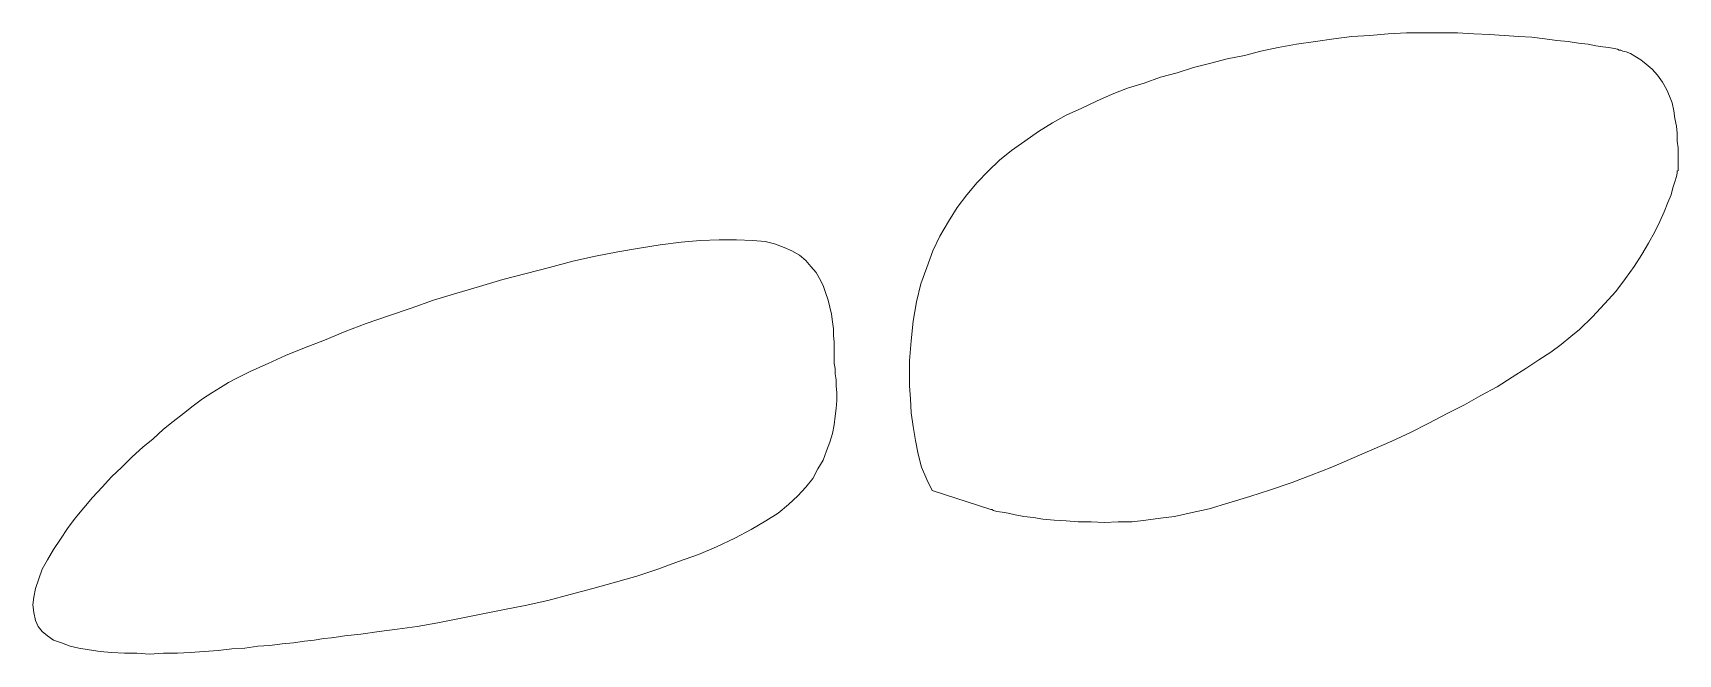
# Model space of a CAD drawing. Header units: millimetres. Extents: x -108 to 108, y -75 to 75.
# Drawn here: x 62.68 to 88.39, y 39.83 to 49.54 of the extents above; entities that cross this region are included whole.
import ezdxf

# ---------------------------------------------------------------- set-up
doc = ezdxf.new("R2010")
doc.units = ezdxf.units.MM
doc.header["$MEASUREMENT"] = 0
doc.layers.add('Layer 1', color=7, linetype='Continuous')

msp = doc.modelspace()

# ---------------------------------------------------------------- linework, layer by layer
at = {"layer": 'Layer 1', "lineweight": 9}
for points, knots in [([(76.7359, 42.3875), (76.7359, 42.3875), (76.6538, 42.5633), (76.6538, 42.5633), (76.6538, 42.5633), (76.6538, 42.5633), (76.5717, 42.7528), (76.5717, 42.7528), (76.5717, 42.7528), (76.5717, 42.7528), (76.5183, 42.9557), (76.5183, 42.9557), (76.5183, 42.9557), (76.5183, 42.9557), (76.4782, 43.1719), (76.4782, 43.1719), (76.4782, 43.1719), (76.4782, 43.1719), (76.4381, 43.3883), (76.4381, 43.3883), (76.4381, 43.3883), (76.4381, 43.3883), (76.4095, 43.6048), (76.4095, 43.6048), (76.4095, 43.6048), (76.4095, 43.6048), (76.3961, 43.8212), (76.3961, 43.8212), (76.3961, 43.8212), (76.3961, 43.8212), (76.3828, 44.0241), (76.3828, 44.0241), (76.3828, 44.0241), (76.3828, 44.0241), (76.3828, 44.2269), (76.3828, 44.2269), (76.3828, 44.2269), (76.3828, 44.2269), (76.3828, 44.4163), (76.3828, 44.4163), (76.3828, 44.4163), (76.3828, 44.4163), (76.3828, 44.4163), (76.3828, 44.4163), (76.3828, 44.4163), (76.3828, 44.4163), (76.3828, 44.4163), (76.3828, 44.4163), (76.3828, 44.4163), (76.3828, 44.4163), (76.4095, 44.7274), (76.4095, 44.7274), (76.4095, 44.7274), (76.4095, 44.7274), (76.4381, 45.0385), (76.4381, 45.0385), (76.4381, 45.0385), (76.4381, 45.0385), (76.4916, 45.336), (76.4916, 45.336), (76.4916, 45.336), (76.4916, 45.336), (76.5584, 45.62), (76.5584, 45.62), (76.5584, 45.62), (76.5584, 45.62), (76.6538, 45.8771), (76.6538, 45.8771), (76.6538, 45.8771), (76.6538, 45.8771), (76.7492, 46.134), (76.7492, 46.134), (76.7492, 46.134), (76.7492, 46.134), (76.8561, 46.3639), (76.8561, 46.3639), (76.8561, 46.3639), (76.8561, 46.3639), (76.9916, 46.5939), (76.9916, 46.5939), (76.9916, 46.5939), (76.9916, 46.5939), (77.1271, 46.8102), (77.1271, 46.8102), (77.1271, 46.8102), (77.1271, 46.8102), (77.276, 47.013), (77.276, 47.013), (77.276, 47.013), (77.276, 47.013), (77.4382, 47.2026), (77.4382, 47.2026), (77.4382, 47.2026), (77.4382, 47.2026), (77.6138, 47.3783), (77.6138, 47.3783), (77.6138, 47.3783), (77.6138, 47.3783), (77.7894, 47.5541), (77.7894, 47.5541), (77.7894, 47.5541), (77.7894, 47.5541), (77.9783, 47.703), (77.9783, 47.703), (77.9783, 47.703), (77.9783, 47.703), (78.1825, 47.8516), (78.1825, 47.8516), (78.1825, 47.8516), (78.1825, 47.8516), (78.3982, 48.0005), (78.3982, 48.0005), (78.3982, 48.0005), (78.3982, 48.0005), (78.6158, 48.1356), (78.6158, 48.1356), (78.6158, 48.1356), (78.6158, 48.1356), (78.8314, 48.2574), (78.8314, 48.2574), (78.8314, 48.2574), (78.8314, 48.2574), (79.0757, 48.3656), (79.0757, 48.3656), (79.0757, 48.3656), (79.0757, 48.3656), (79.3047, 48.4738), (79.3047, 48.4738), (79.3047, 48.4738), (79.3047, 48.4738), (79.549, 48.582), (79.549, 48.582), (79.549, 48.582), (79.549, 48.582), (79.7914, 48.6767), (79.7914, 48.6767), (79.7914, 48.6767), (79.7914, 48.6767), (80.0491, 48.7578), (80.0491, 48.7578), (80.0491, 48.7578), (80.0491, 48.7578), (80.3048, 48.8525), (80.3048, 48.8525), (80.3048, 48.8525), (80.3048, 48.8525), (80.5625, 48.9202), (80.5625, 48.9202), (80.5625, 48.9202), (80.5625, 48.9202), (80.8201, 49.0013), (80.8201, 49.0013), (80.8201, 49.0013), (80.8201, 49.0013), (81.0892, 49.0689), (81.0892, 49.0689), (81.0892, 49.0689), (81.0892, 49.0689), (81.3469, 49.1365), (81.3469, 49.1365), (81.3469, 49.1365), (81.3469, 49.1365), (81.6179, 49.1907), (81.6179, 49.1907), (81.6179, 49.1907), (81.6179, 49.1907), (81.8736, 49.2582), (81.8736, 49.2582), (81.8736, 49.2582), (81.8736, 49.2582), (82.1446, 49.3124), (82.1446, 49.3124), (82.1446, 49.3124), (82.1446, 49.3124), (82.1446, 49.3124), (82.1446, 49.3124), (82.1446, 49.3124), (82.1446, 49.3124), (82.1446, 49.3124), (82.1446, 49.3124), (82.1446, 49.3124), (82.1446, 49.3124), (82.429, 49.3665), (82.429, 49.3665), (82.429, 49.3665), (82.429, 49.3665), (82.7268, 49.4071), (82.7268, 49.4071), (82.7268, 49.4071), (82.7268, 49.4071), (83.0111, 49.4476), (83.0111, 49.4476), (83.0111, 49.4476), (83.0111, 49.4476), (83.2955, 49.4882), (83.2955, 49.4882), (83.2955, 49.4882), (83.2955, 49.4882), (83.578, 49.5018), (83.578, 49.5018), (83.578, 49.5018), (83.578, 49.5018), (83.8623, 49.5289), (83.8623, 49.5289), (83.8623, 49.5289), (83.8623, 49.5289), (84.1467, 49.5422), (84.1467, 49.5422), (84.1467, 49.5422), (84.1467, 49.5422), (84.4177, 49.5422), (84.4177, 49.5422), (84.4177, 49.5422), (84.4177, 49.5422), (84.6868, 49.5422), (84.6868, 49.5422), (84.6868, 49.5422), (84.6868, 49.5422), (84.9445, 49.5422), (84.9445, 49.5422), (84.9445, 49.5422), (84.9445, 49.5422), (85.2021, 49.5289), (85.2021, 49.5289), (85.2021, 49.5289), (85.2021, 49.5289), (85.4445, 49.5153), (85.4445, 49.5153), (85.4445, 49.5153), (85.4445, 49.5153), (85.6754, 49.5018), (85.6754, 49.5018), (85.6754, 49.5018), (85.6754, 49.5018), (85.9045, 49.4882), (85.9045, 49.4882), (85.9045, 49.4882), (85.9045, 49.4882), (86.1087, 49.4747), (86.1087, 49.4747), (86.1087, 49.4747), (86.1087, 49.4747), (86.311, 49.4476), (86.311, 49.4476), (86.311, 49.4476), (86.311, 49.4476), (86.4999, 49.4207), (86.4999, 49.4207), (86.4999, 49.4207), (86.4999, 49.4207), (86.6755, 49.4071), (86.6755, 49.4071), (86.6755, 49.4071), (86.6755, 49.4071), (86.8377, 49.38), (86.8377, 49.38), (86.8377, 49.38), (86.8377, 49.38), (86.9866, 49.3665), (86.9866, 49.3665), (86.9866, 49.3665), (86.9866, 49.3665), (87.1088, 49.3394), (87.1088, 49.3394), (87.1088, 49.3394), (87.1088, 49.3394), (87.2175, 49.326), (87.2175, 49.326), (87.2175, 49.326), (87.2175, 49.326), (87.3111, 49.3124), (87.3111, 49.3124), (87.3111, 49.3124), (87.3111, 49.3124), (87.3931, 49.2989), (87.3931, 49.2989), (87.3931, 49.2989), (87.3931, 49.2989), (87.4466, 49.2853), (87.4466, 49.2853), (87.4466, 49.2853), (87.4466, 49.2853), (87.4733, 49.2718), (87.4733, 49.2718), (87.4733, 49.2718), (87.4733, 49.2718), (87.4866, 49.2718), (87.4866, 49.2718), (87.4866, 49.2718), (87.4866, 49.2718), (87.4866, 49.2718), (87.4866, 49.2718), (87.4866, 49.2718), (87.4866, 49.2718), (87.4866, 49.2718), (87.4866, 49.2718), (87.4866, 49.2718), (87.4866, 49.2718), (87.5, 49.2718), (87.5, 49.2718), (87.5, 49.2718), (87.5, 49.2718), (87.5286, 49.2582), (87.5286, 49.2582), (87.5286, 49.2582), (87.5286, 49.2582), (87.5821, 49.2447), (87.5821, 49.2447), (87.5821, 49.2447), (87.5821, 49.2447), (87.6489, 49.2178), (87.6489, 49.2178), (87.6489, 49.2178), (87.6489, 49.2178), (87.7176, 49.1771), (87.7176, 49.1771), (87.7176, 49.1771), (87.7176, 49.1771), (87.8111, 49.1231), (87.8111, 49.1231), (87.8111, 49.1231), (87.8111, 49.1231), (87.8932, 49.0554), (87.8932, 49.0554), (87.8932, 49.0554), (87.8932, 49.0554), (87.9886, 48.9742), (87.9886, 48.9742), (87.9886, 48.9742), (87.9886, 48.9742), (88.0688, 48.8796), (88.0688, 48.8796), (88.0688, 48.8796), (88.0688, 48.8796), (88.1508, 48.7714), (88.1508, 48.7714), (88.1508, 48.7714), (88.1508, 48.7714), (88.2176, 48.6496), (88.2176, 48.6496), (88.2176, 48.6496), (88.2176, 48.6496), (88.2176, 48.6496), (88.2176, 48.6496), (88.2176, 48.6496), (88.2176, 48.6496), (88.2577, 48.5549), (88.2577, 48.5549), (88.2577, 48.5549), (88.2577, 48.5549), (88.2997, 48.4467), (88.2997, 48.4467), (88.2997, 48.4467), (88.2997, 48.4467), (88.3264, 48.325), (88.3264, 48.325), (88.3264, 48.325), (88.3264, 48.325), (88.3398, 48.2034), (88.3398, 48.2034), (88.3398, 48.2034), (88.3398, 48.2034), (88.3665, 48.0816), (88.3665, 48.0816), (88.3665, 48.0816), (88.3665, 48.0816), (88.3798, 47.9734), (88.3798, 47.9734), (88.3798, 47.9734), (88.3798, 47.9734), (88.3798, 47.8516), (88.3798, 47.8516), (88.3798, 47.8516), (88.3798, 47.8516), (88.3932, 47.7434), (88.3932, 47.7434), (88.3932, 47.7434), (88.3932, 47.7434), (88.3932, 47.6488), (88.3932, 47.6488), (88.3932, 47.6488), (88.3932, 47.6488), (88.3932, 47.5677), (88.3932, 47.5677), (88.3932, 47.5677), (88.3932, 47.5677), (88.3932, 47.4865), (88.3932, 47.4865), (88.3932, 47.4865), (88.3932, 47.4865), (88.3932, 47.4323), (88.3932, 47.4323), (88.3932, 47.4323), (88.3932, 47.4323), (88.3932, 47.4054), (88.3932, 47.4054), (88.3932, 47.4054), (88.3932, 47.4054), (88.3932, 47.3919), (88.3932, 47.3919), (88.3932, 47.3919), (88.3932, 47.3919), (88.3932, 47.3919), (88.3932, 47.3919), (88.3932, 47.3919), (88.3932, 47.3919), (88.3932, 47.3919), (88.3932, 47.3919), (88.3932, 47.3919), (88.3932, 47.3919), (88.3798, 47.3783), (88.3798, 47.3783), (88.3798, 47.3783), (88.3798, 47.3783), (88.3798, 47.3512), (88.3798, 47.3512), (88.3798, 47.3512), (88.3798, 47.3512), (88.3665, 47.2972), (88.3665, 47.2972), (88.3665, 47.2972), (88.3665, 47.2972), (88.3398, 47.2159), (88.3398, 47.2159), (88.3398, 47.2159), (88.3398, 47.2159), (88.313, 47.1212), (88.313, 47.1212), (88.313, 47.1212), (88.313, 47.1212), (88.2844, 47.013), (88.2844, 47.013), (88.2844, 47.013), (88.2844, 47.013), (88.231, 46.8915), (88.231, 46.8915), (88.231, 46.8915), (88.231, 46.8915), (88.1775, 46.7426), (88.1775, 46.7426), (88.1775, 46.7426), (88.1775, 46.7426), (88.1088, 46.5939), (88.1088, 46.5939), (88.1088, 46.5939), (88.1088, 46.5939), (88.0287, 46.4315), (88.0287, 46.4315), (88.0287, 46.4315), (88.0287, 46.4315), (87.9332, 46.2557), (87.9332, 46.2557), (87.9332, 46.2557), (87.9332, 46.2557), (87.8264, 46.0799), (87.8264, 46.0799), (87.8264, 46.0799), (87.8264, 46.0799), (87.7042, 45.8906), (87.7042, 45.8906), (87.7042, 45.8906), (87.7042, 45.8906), (87.5687, 45.7011), (87.5687, 45.7011), (87.5687, 45.7011), (87.5687, 45.7011), (87.4198, 45.4982), (87.4198, 45.4982), (87.4198, 45.4982), (87.4198, 45.4982), (87.2443, 45.3089), (87.2443, 45.3089), (87.2443, 45.3089), (87.2443, 45.3089), (87.0553, 45.106), (87.0553, 45.106), (87.0553, 45.106), (87.0553, 45.106), (86.8511, 44.9031), (86.8511, 44.9031), (86.8511, 44.9031), (86.8511, 44.9031), (86.8511, 44.9031), (86.8511, 44.9031), (86.8511, 44.9031), (86.8511, 44.9031), (86.7156, 44.7949), (86.7156, 44.7949), (86.7156, 44.7949), (86.7156, 44.7949), (86.5667, 44.6734), (86.5667, 44.6734), (86.5667, 44.6734), (86.5667, 44.6734), (86.4045, 44.5516), (86.4045, 44.5516), (86.4045, 44.5516), (86.4045, 44.5516), (86.2156, 44.4298), (86.2156, 44.4298), (86.2156, 44.4298), (86.2156, 44.4298), (86.0133, 44.2945), (86.0133, 44.2945), (86.0133, 44.2945), (86.0133, 44.2945), (85.7976, 44.1594), (85.7976, 44.1594), (85.7976, 44.1594), (85.7976, 44.1594), (85.5667, 44.0105), (85.5667, 44.0105), (85.5667, 44.0105), (85.5667, 44.0105), (85.309, 43.8754), (85.309, 43.8754), (85.309, 43.8754), (85.309, 43.8754), (85.0533, 43.7265), (85.0533, 43.7265), (85.0533, 43.7265), (85.0533, 43.7265), (84.7822, 43.5912), (84.7822, 43.5912), (84.7822, 43.5912), (84.7822, 43.5912), (84.4979, 43.4425), (84.4979, 43.4425), (84.4979, 43.4425), (84.4979, 43.4425), (84.2135, 43.2937), (84.2135, 43.2937), (84.2135, 43.2937), (84.2135, 43.2937), (83.9177, 43.1585), (83.9177, 43.1585), (83.9177, 43.1585), (83.9177, 43.1585), (83.6066, 43.0232), (83.6066, 43.0232), (83.6066, 43.0232), (83.6066, 43.0232), (83.2955, 42.8879), (83.2955, 42.8879), (83.2955, 42.8879), (83.2955, 42.8879), (82.9844, 42.7528), (82.9844, 42.7528), (82.9844, 42.7528), (82.9844, 42.7528), (82.658, 42.631), (82.658, 42.631), (82.658, 42.631), (82.658, 42.631), (82.347, 42.5093), (82.347, 42.5093), (82.347, 42.5093), (82.347, 42.5093), (82.0225, 42.401), (82.0225, 42.401), (82.0225, 42.401), (82.0225, 42.401), (81.6981, 42.2928), (81.6981, 42.2928), (81.6981, 42.2928), (81.6981, 42.2928), (81.3736, 42.1982), (81.3736, 42.1982), (81.3736, 42.1982), (81.3736, 42.1982), (81.0625, 42.1035), (81.0625, 42.1035), (81.0625, 42.1035), (81.0625, 42.1035), (80.7514, 42.0359), (80.7514, 42.0359), (80.7514, 42.0359), (80.7514, 42.0359), (80.7514, 42.0359), (80.7514, 42.0359), (80.7514, 42.0359), (80.7514, 42.0359), (80.7514, 42.0359), (80.7514, 42.0359), (80.7514, 42.0359), (80.7514, 42.0359), (80.5224, 41.9817), (80.5224, 41.9817), (80.5224, 41.9817), (80.5224, 41.9817), (80.3048, 41.9548), (80.3048, 41.9548), (80.3048, 41.9548), (80.3048, 41.9548), (80.0758, 41.9277), (80.0758, 41.9277), (80.0758, 41.9277), (80.0758, 41.9277), (79.8601, 41.9006), (79.8601, 41.9006), (79.8601, 41.9006), (79.8601, 41.9006), (79.6426, 41.9006), (79.6426, 41.9006), (79.6426, 41.9006), (79.6426, 41.9006), (79.4269, 41.8871), (79.4269, 41.8871), (79.4269, 41.8871), (79.4269, 41.8871), (79.2227, 41.9006), (79.2227, 41.9006), (79.2227, 41.9006), (79.2227, 41.9006), (79.0204, 41.9006), (79.0204, 41.9006), (79.0204, 41.9006), (79.0204, 41.9006), (78.8314, 41.9142), (78.8314, 41.9142), (78.8314, 41.9142), (78.8314, 41.9142), (78.6425, 41.9277), (78.6425, 41.9277), (78.6425, 41.9277), (78.6425, 41.9277), (78.4669, 41.9413), (78.4669, 41.9413), (78.4669, 41.9413), (78.4669, 41.9413), (78.318, 41.9682), (78.318, 41.9682), (78.318, 41.9682), (78.318, 41.9682), (78.1692, 41.9817), (78.1692, 41.9817), (78.1692, 41.9817), (78.1692, 41.9817), (78.0337, 42.0088), (78.0337, 42.0088), (78.0337, 42.0088), (78.0337, 42.0088), (77.9249, 42.0359), (77.9249, 42.0359), (77.9249, 42.0359), (77.9249, 42.0359), (77.8314, 42.0495), (77.8314, 42.0495), (77.8314, 42.0495), (77.8314, 42.0495), (77.7493, 42.0629), (77.7493, 42.0629), (77.7493, 42.0629), (77.7493, 42.0629), (77.6958, 42.0764), (77.6958, 42.0764), (77.6958, 42.0764), (77.6958, 42.0764), (77.6672, 42.09), (77.6672, 42.09), (77.6672, 42.09), (77.6672, 42.09), (77.6539, 42.09), (77.6539, 42.09), (77.6539, 42.09), (77.6539, 42.09), (76.7359, 42.3875), (76.7359, 42.3875), (76.7359, 42.3875), (76.7359, 42.3875), (76.7359, 42.3875), (76.7359, 42.3875)], [0, 0, 0, 0, 0.0059172, 0.0059172, 0.0059172, 0.0059172, 0.0118343, 0.0118343, 0.0118343, 0.0118343, 0.0177515, 0.0177515, 0.0177515, 0.0177515, 0.0236686, 0.0236686, 0.0236686, 0.0236686, 0.0295858, 0.0295858, 0.0295858, 0.0295858, 0.035503, 0.035503, 0.035503, 0.035503, 0.0414201, 0.0414201, 0.0414201, 0.0414201, 0.0473373, 0.0473373, 0.0473373, 0.0473373, 0.0532544, 0.0532544, 0.0532544, 0.0532544, 0.0591716, 0.0591716, 0.0591716, 0.0591716, 0.0650888, 0.0650888, 0.0650888, 0.0650888, 0.0710059, 0.0710059, 0.0710059, 0.0710059, 0.0769231, 0.0769231, 0.0769231, 0.0769231, 0.0828402, 0.0828402, 0.0828402, 0.0828402, 0.0887574, 0.0887574, 0.0887574, 0.0887574, 0.0946746, 0.0946746, 0.0946746, 0.0946746, 0.1005917, 0.1005917, 0.1005917, 0.1005917, 0.1065089, 0.1065089, 0.1065089, 0.1065089, 0.112426, 0.112426, 0.112426, 0.112426, 0.1183432, 0.1183432, 0.1183432, 0.1183432, 0.1242604, 0.1242604, 0.1242604, 0.1242604, 0.1301775, 0.1301775, 0.1301775, 0.1301775, 0.1360947, 0.1360947, 0.1360947, 0.1360947, 0.1420118, 0.1420118, 0.1420118, 0.1420118, 0.147929, 0.147929, 0.147929, 0.147929, 0.1538462, 0.1538462, 0.1538462, 0.1538462, 0.1597633, 0.1597633, 0.1597633, 0.1597633, 0.1656805, 0.1656805, 0.1656805, 0.1656805, 0.1715976, 0.1715976, 0.1715976, 0.1715976, 0.1775148, 0.1775148, 0.1775148, 0.1775148, 0.183432, 0.183432, 0.183432, 0.183432, 0.1893491, 0.1893491, 0.1893491, 0.1893491, 0.1952663, 0.1952663, 0.1952663, 0.1952663, 0.2011834, 0.2011834, 0.2011834, 0.2011834, 0.2071006, 0.2071006, 0.2071006, 0.2071006, 0.2130178, 0.2130178, 0.2130178, 0.2130178, 0.2189349, 0.2189349, 0.2189349, 0.2189349, 0.2248521, 0.2248521, 0.2248521, 0.2248521, 0.2307692, 0.2307692, 0.2307692, 0.2307692, 0.2366864, 0.2366864, 0.2366864, 0.2366864, 0.2426036, 0.2426036, 0.2426036, 0.2426036, 0.2485207, 0.2485207, 0.2485207, 0.2485207, 0.2544379, 0.2544379, 0.2544379, 0.2544379, 0.260355, 0.260355, 0.260355, 0.260355, 0.2662722, 0.2662722, 0.2662722, 0.2662722, 0.2721893, 0.2721893, 0.2721893, 0.2721893, 0.2781065, 0.2781065, 0.2781065, 0.2781065, 0.2840237, 0.2840237, 0.2840237, 0.2840237, 0.2899408, 0.2899408, 0.2899408, 0.2899408, 0.295858, 0.295858, 0.295858, 0.295858, 0.3017751, 0.3017751, 0.3017751, 0.3017751, 0.3076923, 0.3076923, 0.3076923, 0.3076923, 0.3136095, 0.3136095, 0.3136095, 0.3136095, 0.3195266, 0.3195266, 0.3195266, 0.3195266, 0.3254438, 0.3254438, 0.3254438, 0.3254438, 0.3313609, 0.3313609, 0.3313609, 0.3313609, 0.3372781, 0.3372781, 0.3372781, 0.3372781, 0.3431953, 0.3431953, 0.3431953, 0.3431953, 0.3491124, 0.3491124, 0.3491124, 0.3491124, 0.3550296, 0.3550296, 0.3550296, 0.3550296, 0.3609467, 0.3609467, 0.3609467, 0.3609467, 0.3668639, 0.3668639, 0.3668639, 0.3668639, 0.3727811, 0.3727811, 0.3727811, 0.3727811, 0.3786982, 0.3786982, 0.3786982, 0.3786982, 0.3846154, 0.3846154, 0.3846154, 0.3846154, 0.3905325, 0.3905325, 0.3905325, 0.3905325, 0.3964497, 0.3964497, 0.3964497, 0.3964497, 0.4023669, 0.4023669, 0.4023669, 0.4023669, 0.408284, 0.408284, 0.408284, 0.408284, 0.4142012, 0.4142012, 0.4142012, 0.4142012, 0.4201183, 0.4201183, 0.4201183, 0.4201183, 0.4260355, 0.4260355, 0.4260355, 0.4260355, 0.4319527, 0.4319527, 0.4319527, 0.4319527, 0.4378698, 0.4378698, 0.4378698, 0.4378698, 0.443787, 0.443787, 0.443787, 0.443787, 0.4497041, 0.4497041, 0.4497041, 0.4497041, 0.4556213, 0.4556213, 0.4556213, 0.4556213, 0.4615385, 0.4615385, 0.4615385, 0.4615385, 0.4674556, 0.4674556, 0.4674556, 0.4674556, 0.4733728, 0.4733728, 0.4733728, 0.4733728, 0.4792899, 0.4792899, 0.4792899, 0.4792899, 0.4852071, 0.4852071, 0.4852071, 0.4852071, 0.4911243, 0.4911243, 0.4911243, 0.4911243, 0.4970414, 0.4970414, 0.4970414, 0.4970414, 0.5029586, 0.5029586, 0.5029586, 0.5029586, 0.5088757, 0.5088757, 0.5088757, 0.5088757, 0.5147929, 0.5147929, 0.5147929, 0.5147929, 0.5207101, 0.5207101, 0.5207101, 0.5207101, 0.5266272, 0.5266272, 0.5266272, 0.5266272, 0.5325444, 0.5325444, 0.5325444, 0.5325444, 0.5384615, 0.5384615, 0.5384615, 0.5384615, 0.5443787, 0.5443787, 0.5443787, 0.5443787, 0.5502959, 0.5502959, 0.5502959, 0.5502959, 0.556213, 0.556213, 0.556213, 0.556213, 0.5621302, 0.5621302, 0.5621302, 0.5621302, 0.5680473, 0.5680473, 0.5680473, 0.5680473, 0.5739645, 0.5739645, 0.5739645, 0.5739645, 0.5798817, 0.5798817, 0.5798817, 0.5798817, 0.5857988, 0.5857988, 0.5857988, 0.5857988, 0.591716, 0.591716, 0.591716, 0.591716, 0.5976331, 0.5976331, 0.5976331, 0.5976331, 0.6035503, 0.6035503, 0.6035503, 0.6035503, 0.6094675, 0.6094675, 0.6094675, 0.6094675, 0.6153846, 0.6153846, 0.6153846, 0.6153846, 0.6213018, 0.6213018, 0.6213018, 0.6213018, 0.6272189, 0.6272189, 0.6272189, 0.6272189, 0.6331361, 0.6331361, 0.6331361, 0.6331361, 0.6390533, 0.6390533, 0.6390533, 0.6390533, 0.6449704, 0.6449704, 0.6449704, 0.6449704, 0.6508876, 0.6508876, 0.6508876, 0.6508876, 0.6568047, 0.6568047, 0.6568047, 0.6568047, 0.6627219, 0.6627219, 0.6627219, 0.6627219, 0.6686391, 0.6686391, 0.6686391, 0.6686391, 0.6745562, 0.6745562, 0.6745562, 0.6745562, 0.6804734, 0.6804734, 0.6804734, 0.6804734, 0.6863905, 0.6863905, 0.6863905, 0.6863905, 0.6923077, 0.6923077, 0.6923077, 0.6923077, 0.6982249, 0.6982249, 0.6982249, 0.6982249, 0.704142, 0.704142, 0.704142, 0.704142, 0.7100592, 0.7100592, 0.7100592, 0.7100592, 0.7159763, 0.7159763, 0.7159763, 0.7159763, 0.7218935, 0.7218935, 0.7218935, 0.7218935, 0.7278107, 0.7278107, 0.7278107, 0.7278107, 0.7337278, 0.7337278, 0.7337278, 0.7337278, 0.739645, 0.739645, 0.739645, 0.739645, 0.7455621, 0.7455621, 0.7455621, 0.7455621, 0.7514793, 0.7514793, 0.7514793, 0.7514793, 0.7573964, 0.7573964, 0.7573964, 0.7573964, 0.7633136, 0.7633136, 0.7633136, 0.7633136, 0.7692308, 0.7692308, 0.7692308, 0.7692308, 0.7751479, 0.7751479, 0.7751479, 0.7751479, 0.7810651, 0.7810651, 0.7810651, 0.7810651, 0.7869822, 0.7869822, 0.7869822, 0.7869822, 0.7928994, 0.7928994, 0.7928994, 0.7928994, 0.7988166, 0.7988166, 0.7988166, 0.7988166, 0.8047337, 0.8047337, 0.8047337, 0.8047337, 0.8106509, 0.8106509, 0.8106509, 0.8106509, 0.816568, 0.816568, 0.816568, 0.816568, 0.8224852, 0.8224852, 0.8224852, 0.8224852, 0.8284024, 0.8284024, 0.8284024, 0.8284024, 0.8343195, 0.8343195, 0.8343195, 0.8343195, 0.8402367, 0.8402367, 0.8402367, 0.8402367, 0.8461538, 0.8461538, 0.8461538, 0.8461538, 0.852071, 0.852071, 0.852071, 0.852071, 0.8579882, 0.8579882, 0.8579882, 0.8579882, 0.8639053, 0.8639053, 0.8639053, 0.8639053, 0.8698225, 0.8698225, 0.8698225, 0.8698225, 0.8757396, 0.8757396, 0.8757396, 0.8757396, 0.8816568, 0.8816568, 0.8816568, 0.8816568, 0.887574, 0.887574, 0.887574, 0.887574, 0.8934911, 0.8934911, 0.8934911, 0.8934911, 0.8994083, 0.8994083, 0.8994083, 0.8994083, 0.9053254, 0.9053254, 0.9053254, 0.9053254, 0.9112426, 0.9112426, 0.9112426, 0.9112426, 0.9171598, 0.9171598, 0.9171598, 0.9171598, 0.9230769, 0.9230769, 0.9230769, 0.9230769, 0.9289941, 0.9289941, 0.9289941, 0.9289941, 0.9349112, 0.9349112, 0.9349112, 0.9349112, 0.9408284, 0.9408284, 0.9408284, 0.9408284, 0.9467456, 0.9467456, 0.9467456, 0.9467456, 0.9526627, 0.9526627, 0.9526627, 0.9526627, 0.9585799, 0.9585799, 0.9585799, 0.9585799, 0.964497, 0.964497, 0.964497, 0.964497, 0.9704142, 0.9704142, 0.9704142, 0.9704142, 0.9763314, 0.9763314, 0.9763314, 0.9763314, 0.9822485, 0.9822485, 0.9822485, 0.9822485, 0.9881657, 0.9881657, 0.9881657, 0.9881657, 1, 1, 1, 1]), ([(65.8476, 44.1323), (65.8476, 44.1323), (66.09, 44.254), (66.09, 44.254), (66.09, 44.254), (66.09, 44.254), (66.361, 44.3758), (66.361, 44.3758), (66.361, 44.3758), (66.361, 44.3758), (66.632, 44.4974), (66.632, 44.4974), (66.632, 44.4974), (66.632, 44.4974), (66.9298, 44.6192), (66.9298, 44.6192), (66.9298, 44.6192), (66.9298, 44.6192), (67.2409, 44.7409), (67.2409, 44.7409), (67.2409, 44.7409), (67.2409, 44.7409), (67.5653, 44.8762), (67.5653, 44.8762), (67.5653, 44.8762), (67.5653, 44.8762), (67.8898, 44.9978), (67.8898, 44.9978), (67.8898, 44.9978), (67.8898, 44.9978), (68.2409, 45.1196), (68.2409, 45.1196), (68.2409, 45.1196), (68.2409, 45.1196), (68.5921, 45.2413), (68.5921, 45.2413), (68.5921, 45.2413), (68.5921, 45.2413), (68.9452, 45.3631), (68.9452, 45.3631), (68.9452, 45.3631), (68.9452, 45.3631), (69.3097, 45.4713), (69.3097, 45.4713), (69.3097, 45.4713), (69.3097, 45.4713), (69.6609, 45.5795), (69.6609, 45.5795), (69.6609, 45.5795), (69.6609, 45.5795), (70.0273, 45.6877), (70.0273, 45.6877), (70.0273, 45.6877), (70.0273, 45.6877), (70.3919, 45.7824), (70.3919, 45.7824), (70.3919, 45.7824), (70.3919, 45.7824), (70.7564, 45.8771), (70.7564, 45.8771), (70.7564, 45.8771), (70.7564, 45.8771), (71.1228, 45.9717), (71.1228, 45.9717), (71.1228, 45.9717), (71.1228, 45.9717), (71.474, 46.0528), (71.474, 46.0528), (71.474, 46.0528), (71.474, 46.0528), (71.8252, 46.1204), (71.8252, 46.1204), (71.8252, 46.1204), (71.8252, 46.1204), (72.163, 46.1746), (72.163, 46.1746), (72.163, 46.1746), (72.163, 46.1746), (72.4874, 46.2286), (72.4874, 46.2286), (72.4874, 46.2286), (72.4874, 46.2286), (72.8119, 46.2693), (72.8119, 46.2693), (72.8119, 46.2693), (72.8119, 46.2693), (73.1096, 46.2964), (73.1096, 46.2964), (73.1096, 46.2964), (73.1096, 46.2964), (73.4074, 46.3097), (73.4074, 46.3097), (73.4074, 46.3097), (73.4074, 46.3097), (73.6784, 46.3097), (73.6784, 46.3097), (73.6784, 46.3097), (73.6784, 46.3097), (73.936, 46.2964), (73.936, 46.2964), (73.936, 46.2964), (73.936, 46.2964), (73.936, 46.2964), (73.936, 46.2964), (73.936, 46.2964), (73.936, 46.2964), (74.125, 46.2828), (74.125, 46.2828), (74.125, 46.2828), (74.125, 46.2828), (74.2738, 46.2422), (74.2738, 46.2422), (74.2738, 46.2422), (74.2738, 46.2422), (74.4227, 46.1882), (74.4227, 46.1882), (74.4227, 46.1882), (74.4227, 46.1882), (74.5429, 46.134), (74.5429, 46.134), (74.5429, 46.134), (74.5429, 46.134), (74.6651, 46.0664), (74.6651, 46.0664), (74.6651, 46.0664), (74.6651, 46.0664), (74.7605, 45.9853), (74.7605, 45.9853), (74.7605, 45.9853), (74.7605, 45.9853), (74.8407, 45.8906), (74.8407, 45.8906), (74.8407, 45.8906), (74.8407, 45.8906), (74.9227, 45.7958), (74.9227, 45.7958), (74.9227, 45.7958), (74.9227, 45.7958), (74.9762, 45.7011), (74.9762, 45.7011), (74.9762, 45.7011), (74.9762, 45.7011), (75.0315, 45.5931), (75.0315, 45.5931), (75.0315, 45.5931), (75.0315, 45.5931), (75.0716, 45.4849), (75.0716, 45.4849), (75.0716, 45.4849), (75.0716, 45.4849), (75.1117, 45.3631), (75.1117, 45.3631), (75.1117, 45.3631), (75.1117, 45.3631), (75.1384, 45.2549), (75.1384, 45.2549), (75.1384, 45.2549), (75.1384, 45.2549), (75.1651, 45.1467), (75.1651, 45.1467), (75.1651, 45.1467), (75.1651, 45.1467), (75.1804, 45.0249), (75.1804, 45.0249), (75.1804, 45.0249), (75.1804, 45.0249), (75.1938, 44.9167), (75.1938, 44.9167), (75.1938, 44.9167), (75.1938, 44.9167), (75.1938, 44.8085), (75.1938, 44.8085), (75.1938, 44.8085), (75.1938, 44.8085), (75.2071, 44.7138), (75.2071, 44.7138), (75.2071, 44.7138), (75.2071, 44.7138), (75.2071, 44.6192), (75.2071, 44.6192), (75.2071, 44.6192), (75.2071, 44.6192), (75.2071, 44.5245), (75.2071, 44.5245), (75.2071, 44.5245), (75.2071, 44.5245), (75.2071, 44.4434), (75.2071, 44.4434), (75.2071, 44.4434), (75.2071, 44.4434), (75.2071, 44.3758), (75.2071, 44.3758), (75.2071, 44.3758), (75.2071, 44.3758), (75.2071, 44.3758), (75.2071, 44.3758), (75.2071, 44.3758), (75.2071, 44.3758), (75.2071, 44.3758), (75.2071, 44.3758), (75.2071, 44.3758), (75.2071, 44.3758), (75.2205, 44.2945), (75.2205, 44.2945), (75.2205, 44.2945), (75.2205, 44.2945), (75.2205, 44.2134), (75.2205, 44.2134), (75.2205, 44.2134), (75.2205, 44.2134), (75.2338, 44.1187), (75.2338, 44.1187), (75.2338, 44.1187), (75.2338, 44.1187), (75.2338, 44.0241), (75.2338, 44.0241), (75.2338, 44.0241), (75.2338, 44.0241), (75.2472, 43.9159), (75.2472, 43.9159), (75.2472, 43.9159), (75.2472, 43.9159), (75.2472, 43.7941), (75.2472, 43.7941), (75.2472, 43.7941), (75.2472, 43.7941), (75.2338, 43.6725), (75.2338, 43.6725), (75.2338, 43.6725), (75.2338, 43.6725), (75.2205, 43.5508), (75.2205, 43.5508), (75.2205, 43.5508), (75.2205, 43.5508), (75.2071, 43.4154), (75.2071, 43.4154), (75.2071, 43.4154), (75.2071, 43.4154), (75.1804, 43.2801), (75.1804, 43.2801), (75.1804, 43.2801), (75.1804, 43.2801), (75.1384, 43.145), (75.1384, 43.145), (75.1384, 43.145), (75.1384, 43.145), (75.085, 43.0097), (75.085, 43.0097), (75.085, 43.0097), (75.085, 43.0097), (75.0315, 42.861), (75.0315, 42.861), (75.0315, 42.861), (75.0315, 42.861), (74.9495, 42.7257), (74.9495, 42.7257), (74.9495, 42.7257), (74.9495, 42.7257), (74.8693, 42.5768), (74.8693, 42.5768), (74.8693, 42.5768), (74.8693, 42.5768), (74.7605, 42.4417), (74.7605, 42.4417), (74.7605, 42.4417), (74.7605, 42.4417), (74.6384, 42.3064), (74.6384, 42.3064), (74.6384, 42.3064), (74.6384, 42.3064), (74.4895, 42.1711), (74.4895, 42.1711), (74.4895, 42.1711), (74.4895, 42.1711), (74.3273, 42.0359), (74.3273, 42.0359), (74.3273, 42.0359), (74.3273, 42.0359), (74.1383, 41.9142), (74.1383, 41.9142), (74.1383, 41.9142), (74.1383, 41.9142), (74.1383, 41.9142), (74.1383, 41.9142), (74.1383, 41.9142), (74.1383, 41.9142), (73.9074, 41.7789), (73.9074, 41.7789), (73.9074, 41.7789), (73.9074, 41.7789), (73.6517, 41.6437), (73.6517, 41.6437), (73.6517, 41.6437), (73.6517, 41.6437), (73.3673, 41.5084), (73.3673, 41.5084), (73.3673, 41.5084), (73.3673, 41.5084), (73.0829, 41.3867), (73.0829, 41.3867), (73.0829, 41.3867), (73.0829, 41.3867), (72.7718, 41.2784), (72.7718, 41.2784), (72.7718, 41.2784), (72.7718, 41.2784), (72.4474, 41.1567), (72.4474, 41.1567), (72.4474, 41.1567), (72.4474, 41.1567), (72.1229, 41.0485), (72.1229, 41.0485), (72.1229, 41.0485), (72.1229, 41.0485), (71.7851, 40.9538), (71.7851, 40.9538), (71.7851, 40.9538), (71.7851, 40.9538), (71.4339, 40.8591), (71.4339, 40.8591), (71.4339, 40.8591), (71.4339, 40.8591), (71.0809, 40.7645), (71.0809, 40.7645), (71.0809, 40.7645), (71.0809, 40.7645), (70.7297, 40.6698), (70.7297, 40.6698), (70.7297, 40.6698), (70.7297, 40.6698), (70.3785, 40.5887), (70.3785, 40.5887), (70.3785, 40.5887), (70.3785, 40.5887), (70.0273, 40.5211), (70.0273, 40.5211), (70.0273, 40.5211), (70.0273, 40.5211), (69.6876, 40.4534), (69.6876, 40.4534), (69.6876, 40.4534), (69.6876, 40.4534), (69.3498, 40.3858), (69.3498, 40.3858), (69.3498, 40.3858), (69.3498, 40.3858), (69.012, 40.3183), (69.012, 40.3183), (69.012, 40.3183), (69.012, 40.3183), (68.6875, 40.2641), (68.6875, 40.2641), (68.6875, 40.2641), (68.6875, 40.2641), (68.3765, 40.2236), (68.3765, 40.2236), (68.3765, 40.2236), (68.3765, 40.2236), (68.0921, 40.1829), (68.0921, 40.1829), (68.0921, 40.1829), (68.0921, 40.1829), (67.8077, 40.1423), (67.8077, 40.1423), (67.8077, 40.1423), (67.8077, 40.1423), (67.552, 40.1154), (67.552, 40.1154), (67.552, 40.1154), (67.552, 40.1154), (67.552, 40.1154), (67.552, 40.1154), (67.552, 40.1154), (67.552, 40.1154), (67.4565, 40.1018), (67.4565, 40.1018), (67.4565, 40.1018), (67.4565, 40.1018), (67.3477, 40.0883), (67.3477, 40.0883), (67.3477, 40.0883), (67.3477, 40.0883), (67.2275, 40.0747), (67.2275, 40.0747), (67.2275, 40.0747), (67.2275, 40.0747), (67.0786, 40.0476), (67.0786, 40.0476), (67.0786, 40.0476), (67.0786, 40.0476), (66.9298, 40.0343), (66.9298, 40.0343), (66.9298, 40.0343), (66.9298, 40.0343), (66.7542, 40.0072), (66.7542, 40.0072), (66.7542, 40.0072), (66.7542, 40.0072), (66.5767, 39.9936), (66.5767, 39.9936), (66.5767, 39.9936), (66.5767, 39.9936), (66.3878, 39.9665), (66.3878, 39.9665), (66.3878, 39.9665), (66.3878, 39.9665), (66.1988, 39.953), (66.1988, 39.953), (66.1988, 39.953), (66.1988, 39.953), (65.9965, 39.9261), (65.9965, 39.9261), (65.9965, 39.9261), (65.9965, 39.9261), (65.7923, 39.9125), (65.7923, 39.9125), (65.7923, 39.9125), (65.7923, 39.9125), (65.5766, 39.8854), (65.5766, 39.8854), (65.5766, 39.8854), (65.5766, 39.8854), (65.361, 39.8719), (65.361, 39.8719), (65.361, 39.8719), (65.361, 39.8719), (65.1434, 39.8583), (65.1434, 39.8583), (65.1434, 39.8583), (65.1434, 39.8583), (64.9411, 39.8448), (64.9411, 39.8448), (64.9411, 39.8448), (64.9411, 39.8448), (64.7254, 39.8448), (64.7254, 39.8448), (64.7254, 39.8448), (64.7254, 39.8448), (64.5078, 39.8314), (64.5078, 39.8314), (64.5078, 39.8314), (64.5078, 39.8314), (64.3055, 39.8448), (64.3055, 39.8448), (64.3055, 39.8448), (64.3055, 39.8448), (64.1166, 39.8448), (64.1166, 39.8448), (64.1166, 39.8448), (64.1166, 39.8448), (63.9124, 39.8583), (63.9124, 39.8583), (63.9124, 39.8583), (63.9124, 39.8583), (63.7368, 39.8719), (63.7368, 39.8719), (63.7368, 39.8719), (63.7368, 39.8719), (63.5612, 39.899), (63.5612, 39.899), (63.5612, 39.899), (63.5612, 39.899), (63.399, 39.9261), (63.399, 39.9261), (63.399, 39.9261), (63.399, 39.9261), (63.2635, 39.953), (63.2635, 39.953), (63.2635, 39.953), (63.2635, 39.953), (63.128, 40.0072), (63.128, 40.0072), (63.128, 40.0072), (63.128, 40.0072), (63.0077, 40.0476), (63.0077, 40.0476), (63.0077, 40.0476), (63.0077, 40.0476), (62.9123, 40.1154), (62.9123, 40.1154), (62.9123, 40.1154), (62.9123, 40.1154), (62.8302, 40.1829), (62.8302, 40.1829), (62.8302, 40.1829), (62.8302, 40.1829), (62.7634, 40.2641), (62.7634, 40.2641), (62.7634, 40.2641), (62.7634, 40.2641), (62.7634, 40.2641), (62.7634, 40.2641), (62.7634, 40.2641), (62.7634, 40.2641), (62.7634, 40.2641), (62.7634, 40.2641), (62.7634, 40.2641), (62.7634, 40.2641), (62.7234, 40.3587), (62.7234, 40.3587), (62.7234, 40.3587), (62.7234, 40.3587), (62.6966, 40.4805), (62.6966, 40.4805), (62.6966, 40.4805), (62.6966, 40.4805), (62.6833, 40.6023), (62.6833, 40.6023), (62.6833, 40.6023), (62.6833, 40.6023), (62.6966, 40.724), (62.6966, 40.724), (62.6966, 40.724), (62.6966, 40.724), (62.7234, 40.8591), (62.7234, 40.8591), (62.7234, 40.8591), (62.7234, 40.8591), (62.7768, 41.008), (62.7768, 41.008), (62.7768, 41.008), (62.7768, 41.008), (62.8302, 41.1567), (62.8302, 41.1567), (62.8302, 41.1567), (62.8302, 41.1567), (62.9123, 41.3055), (62.9123, 41.3055), (62.9123, 41.3055), (62.9123, 41.3055), (63.0077, 41.4678), (63.0077, 41.4678), (63.0077, 41.4678), (63.0077, 41.4678), (63.1146, 41.6302), (63.1146, 41.6302), (63.1146, 41.6302), (63.1146, 41.6302), (63.2234, 41.7924), (63.2234, 41.7924), (63.2234, 41.7924), (63.2234, 41.7924), (63.3455, 41.9548), (63.3455, 41.9548), (63.3455, 41.9548), (63.3455, 41.9548), (63.481, 42.1171), (63.481, 42.1171), (63.481, 42.1171), (63.481, 42.1171), (63.6166, 42.2793), (63.6166, 42.2793), (63.6166, 42.2793), (63.6166, 42.2793), (63.7635, 42.4417), (63.7635, 42.4417), (63.7635, 42.4417), (63.7635, 42.4417), (63.9124, 42.6039), (63.9124, 42.6039), (63.9124, 42.6039), (63.9124, 42.6039), (64.0746, 42.7528), (64.0746, 42.7528), (64.0746, 42.7528), (64.0746, 42.7528), (64.2368, 42.915), (64.2368, 42.915), (64.2368, 42.915), (64.2368, 42.915), (64.401, 43.0639), (64.401, 43.0639), (64.401, 43.0639), (64.401, 43.0639), (64.5632, 43.199), (64.5632, 43.199), (64.5632, 43.199), (64.5632, 43.199), (64.7254, 43.3479), (64.7254, 43.3479), (64.7254, 43.3479), (64.7254, 43.3479), (64.8743, 43.4696), (64.8743, 43.4696), (64.8743, 43.4696), (64.8743, 43.4696), (65.0365, 43.5912), (65.0365, 43.5912), (65.0365, 43.5912), (65.0365, 43.5912), (65.1854, 43.713), (65.1854, 43.713), (65.1854, 43.713), (65.1854, 43.713), (65.3342, 43.8212), (65.3342, 43.8212), (65.3342, 43.8212), (65.3342, 43.8212), (65.4812, 43.9159), (65.4812, 43.9159), (65.4812, 43.9159), (65.4812, 43.9159), (65.6167, 43.997), (65.6167, 43.997), (65.6167, 43.997), (65.6167, 43.997), (65.7389, 44.0781), (65.7389, 44.0781), (65.7389, 44.0781), (65.7389, 44.0781), (65.8476, 44.1323), (65.8476, 44.1323), (65.8476, 44.1323), (65.8476, 44.1323), (65.8476, 44.1323), (65.8476, 44.1323)], [0, 0, 0, 0, 0.0064516, 0.0064516, 0.0064516, 0.0064516, 0.0129032, 0.0129032, 0.0129032, 0.0129032, 0.0193548, 0.0193548, 0.0193548, 0.0193548, 0.0258065, 0.0258065, 0.0258065, 0.0258065, 0.0322581, 0.0322581, 0.0322581, 0.0322581, 0.0387097, 0.0387097, 0.0387097, 0.0387097, 0.0451613, 0.0451613, 0.0451613, 0.0451613, 0.0516129, 0.0516129, 0.0516129, 0.0516129, 0.0580645, 0.0580645, 0.0580645, 0.0580645, 0.0645161, 0.0645161, 0.0645161, 0.0645161, 0.0709677, 0.0709677, 0.0709677, 0.0709677, 0.0774194, 0.0774194, 0.0774194, 0.0774194, 0.083871, 0.083871, 0.083871, 0.083871, 0.0903226, 0.0903226, 0.0903226, 0.0903226, 0.0967742, 0.0967742, 0.0967742, 0.0967742, 0.1032258, 0.1032258, 0.1032258, 0.1032258, 0.1096774, 0.1096774, 0.1096774, 0.1096774, 0.116129, 0.116129, 0.116129, 0.116129, 0.1225806, 0.1225806, 0.1225806, 0.1225806, 0.1290323, 0.1290323, 0.1290323, 0.1290323, 0.1354839, 0.1354839, 0.1354839, 0.1354839, 0.1419355, 0.1419355, 0.1419355, 0.1419355, 0.1483871, 0.1483871, 0.1483871, 0.1483871, 0.1548387, 0.1548387, 0.1548387, 0.1548387, 0.1612903, 0.1612903, 0.1612903, 0.1612903, 0.1677419, 0.1677419, 0.1677419, 0.1677419, 0.1741935, 0.1741935, 0.1741935, 0.1741935, 0.1806452, 0.1806452, 0.1806452, 0.1806452, 0.1870968, 0.1870968, 0.1870968, 0.1870968, 0.1935484, 0.1935484, 0.1935484, 0.1935484, 0.2, 0.2, 0.2, 0.2, 0.2064516, 0.2064516, 0.2064516, 0.2064516, 0.2129032, 0.2129032, 0.2129032, 0.2129032, 0.2193548, 0.2193548, 0.2193548, 0.2193548, 0.2258065, 0.2258065, 0.2258065, 0.2258065, 0.2322581, 0.2322581, 0.2322581, 0.2322581, 0.2387097, 0.2387097, 0.2387097, 0.2387097, 0.2451613, 0.2451613, 0.2451613, 0.2451613, 0.2516129, 0.2516129, 0.2516129, 0.2516129, 0.2580645, 0.2580645, 0.2580645, 0.2580645, 0.2645161, 0.2645161, 0.2645161, 0.2645161, 0.2709677, 0.2709677, 0.2709677, 0.2709677, 0.2774194, 0.2774194, 0.2774194, 0.2774194, 0.283871, 0.283871, 0.283871, 0.283871, 0.2903226, 0.2903226, 0.2903226, 0.2903226, 0.2967742, 0.2967742, 0.2967742, 0.2967742, 0.3032258, 0.3032258, 0.3032258, 0.3032258, 0.3096774, 0.3096774, 0.3096774, 0.3096774, 0.316129, 0.316129, 0.316129, 0.316129, 0.3225806, 0.3225806, 0.3225806, 0.3225806, 0.3290323, 0.3290323, 0.3290323, 0.3290323, 0.3354839, 0.3354839, 0.3354839, 0.3354839, 0.3419355, 0.3419355, 0.3419355, 0.3419355, 0.3483871, 0.3483871, 0.3483871, 0.3483871, 0.3548387, 0.3548387, 0.3548387, 0.3548387, 0.3612903, 0.3612903, 0.3612903, 0.3612903, 0.3677419, 0.3677419, 0.3677419, 0.3677419, 0.3741935, 0.3741935, 0.3741935, 0.3741935, 0.3806452, 0.3806452, 0.3806452, 0.3806452, 0.3870968, 0.3870968, 0.3870968, 0.3870968, 0.3935484, 0.3935484, 0.3935484, 0.3935484, 0.4, 0.4, 0.4, 0.4, 0.4064516, 0.4064516, 0.4064516, 0.4064516, 0.4129032, 0.4129032, 0.4129032, 0.4129032, 0.4193548, 0.4193548, 0.4193548, 0.4193548, 0.4258065, 0.4258065, 0.4258065, 0.4258065, 0.4322581, 0.4322581, 0.4322581, 0.4322581, 0.4387097, 0.4387097, 0.4387097, 0.4387097, 0.4451613, 0.4451613, 0.4451613, 0.4451613, 0.4516129, 0.4516129, 0.4516129, 0.4516129, 0.4580645, 0.4580645, 0.4580645, 0.4580645, 0.4645161, 0.4645161, 0.4645161, 0.4645161, 0.4709677, 0.4709677, 0.4709677, 0.4709677, 0.4774194, 0.4774194, 0.4774194, 0.4774194, 0.483871, 0.483871, 0.483871, 0.483871, 0.4903226, 0.4903226, 0.4903226, 0.4903226, 0.4967742, 0.4967742, 0.4967742, 0.4967742, 0.5032258, 0.5032258, 0.5032258, 0.5032258, 0.5096774, 0.5096774, 0.5096774, 0.5096774, 0.516129, 0.516129, 0.516129, 0.516129, 0.5225806, 0.5225806, 0.5225806, 0.5225806, 0.5290323, 0.5290323, 0.5290323, 0.5290323, 0.5354839, 0.5354839, 0.5354839, 0.5354839, 0.5419355, 0.5419355, 0.5419355, 0.5419355, 0.5483871, 0.5483871, 0.5483871, 0.5483871, 0.5548387, 0.5548387, 0.5548387, 0.5548387, 0.5612903, 0.5612903, 0.5612903, 0.5612903, 0.5677419, 0.5677419, 0.5677419, 0.5677419, 0.5741935, 0.5741935, 0.5741935, 0.5741935, 0.5806452, 0.5806452, 0.5806452, 0.5806452, 0.5870968, 0.5870968, 0.5870968, 0.5870968, 0.5935484, 0.5935484, 0.5935484, 0.5935484, 0.6, 0.6, 0.6, 0.6, 0.6064516, 0.6064516, 0.6064516, 0.6064516, 0.6129032, 0.6129032, 0.6129032, 0.6129032, 0.6193548, 0.6193548, 0.6193548, 0.6193548, 0.6258065, 0.6258065, 0.6258065, 0.6258065, 0.6322581, 0.6322581, 0.6322581, 0.6322581, 0.6387097, 0.6387097, 0.6387097, 0.6387097, 0.6451613, 0.6451613, 0.6451613, 0.6451613, 0.6516129, 0.6516129, 0.6516129, 0.6516129, 0.6580645, 0.6580645, 0.6580645, 0.6580645, 0.6645161, 0.6645161, 0.6645161, 0.6645161, 0.6709677, 0.6709677, 0.6709677, 0.6709677, 0.6774194, 0.6774194, 0.6774194, 0.6774194, 0.683871, 0.683871, 0.683871, 0.683871, 0.6903226, 0.6903226, 0.6903226, 0.6903226, 0.6967742, 0.6967742, 0.6967742, 0.6967742, 0.7032258, 0.7032258, 0.7032258, 0.7032258, 0.7096774, 0.7096774, 0.7096774, 0.7096774, 0.716129, 0.716129, 0.716129, 0.716129, 0.7225806, 0.7225806, 0.7225806, 0.7225806, 0.7290323, 0.7290323, 0.7290323, 0.7290323, 0.7354839, 0.7354839, 0.7354839, 0.7354839, 0.7419355, 0.7419355, 0.7419355, 0.7419355, 0.7483871, 0.7483871, 0.7483871, 0.7483871, 0.7548387, 0.7548387, 0.7548387, 0.7548387, 0.7612903, 0.7612903, 0.7612903, 0.7612903, 0.7677419, 0.7677419, 0.7677419, 0.7677419, 0.7741935, 0.7741935, 0.7741935, 0.7741935, 0.7806452, 0.7806452, 0.7806452, 0.7806452, 0.7870968, 0.7870968, 0.7870968, 0.7870968, 0.7935484, 0.7935484, 0.7935484, 0.7935484, 0.8, 0.8, 0.8, 0.8, 0.8064516, 0.8064516, 0.8064516, 0.8064516, 0.8129032, 0.8129032, 0.8129032, 0.8129032, 0.8193548, 0.8193548, 0.8193548, 0.8193548, 0.8258065, 0.8258065, 0.8258065, 0.8258065, 0.8322581, 0.8322581, 0.8322581, 0.8322581, 0.8387097, 0.8387097, 0.8387097, 0.8387097, 0.8451613, 0.8451613, 0.8451613, 0.8451613, 0.8516129, 0.8516129, 0.8516129, 0.8516129, 0.8580645, 0.8580645, 0.8580645, 0.8580645, 0.8645161, 0.8645161, 0.8645161, 0.8645161, 0.8709677, 0.8709677, 0.8709677, 0.8709677, 0.8774194, 0.8774194, 0.8774194, 0.8774194, 0.883871, 0.883871, 0.883871, 0.883871, 0.8903226, 0.8903226, 0.8903226, 0.8903226, 0.8967742, 0.8967742, 0.8967742, 0.8967742, 0.9032258, 0.9032258, 0.9032258, 0.9032258, 0.9096774, 0.9096774, 0.9096774, 0.9096774, 0.916129, 0.916129, 0.916129, 0.916129, 0.9225806, 0.9225806, 0.9225806, 0.9225806, 0.9290323, 0.9290323, 0.9290323, 0.9290323, 0.9354839, 0.9354839, 0.9354839, 0.9354839, 0.9419355, 0.9419355, 0.9419355, 0.9419355, 0.9483871, 0.9483871, 0.9483871, 0.9483871, 0.9548387, 0.9548387, 0.9548387, 0.9548387, 0.9612903, 0.9612903, 0.9612903, 0.9612903, 0.9677419, 0.9677419, 0.9677419, 0.9677419, 0.9741935, 0.9741935, 0.9741935, 0.9741935, 0.9806452, 0.9806452, 0.9806452, 0.9806452, 0.9870968, 0.9870968, 0.9870968, 0.9870968, 1, 1, 1, 1])]:
    msp.add_open_spline(points, degree=3, knots=knots, dxfattribs=at)

doc.saveas('drawing.dxf')
